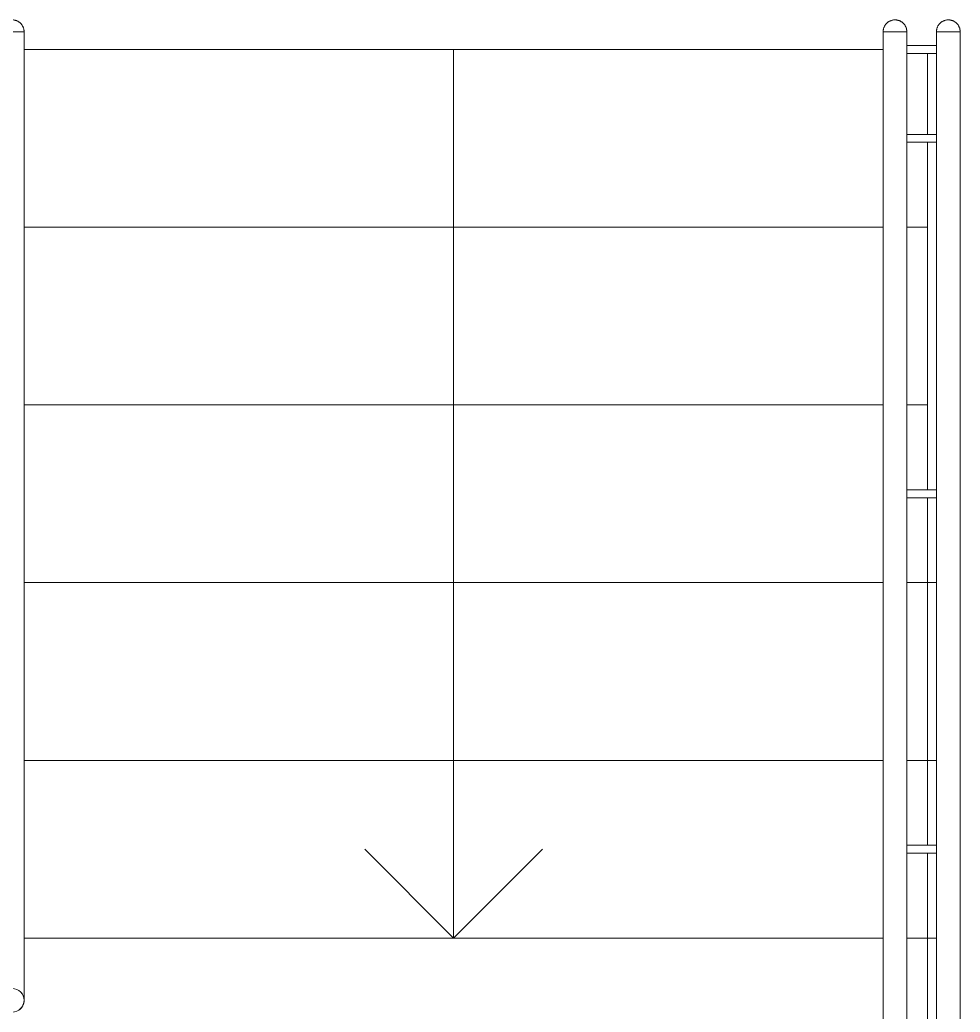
# Model space of a CAD drawing. Header units: millimetres. Extents: x -515342 to 330399, y -224905 to 507333.
# Drawn here: x -269650 to -268063, y -26731 to -25056 of the extents above; entities that cross this region are included whole.
import ezdxf

# ---------------------------------------------------------------- set-up
doc = ezdxf.new("R2010")
doc.units = ezdxf.units.MM
doc.layers.get('0').update_dxf_attribs({"lineweight": 0})
for name, color, linetype, lineweight in [('Лестницы', 7, 'Continuous', 0), ('Ограждение', 7, 'Continuous', 0), ('Стены внутренние', 7, 'Continuous', 0), ('Стрелки вверх', 7, 'Continuous', 0)]:
    doc.layers.add(name, color=color, linetype=linetype, lineweight=lineweight)

# ---------------------------------------------------------------- blocks, each defined once
blk = doc.blocks.new('Ограждение - АР_Ограждение_Балясина_D40 доп поручень 700_900-10028975-О_АР_П_1_0_000_План 1 этажа')
at = {"layer": 'Ограждение'}
for p, q in [((-20, 6.7), (-60, 6.7)), ((-20, 6.7), (-60, 6.7)), ((-60, -6.7), (-20, -6.7)), ((-60, -6.7), (-20, -6.7))]:
    blk.add_line(p, q, dxfattribs=at)
at = {"layer": 'Ограждение', "flags": 128}
for points in [[(-69.7, 6.7), (-68.6, 6.7), (-67.4, 6.7), (-66.3, 6.7), (-65.1, 6.7), (-63.9, 6.7), (-62.7, 6.7), (-61.5, 6.7), (-60.3, 6.7), (-60, 6.7)], [(-69.7, 6.7), (-68.6, 6.7), (-67.4, 6.7), (-66.3, 6.7), (-65.1, 6.7), (-63.9, 6.7), (-62.7, 6.7), (-61.5, 6.7), (-60.3, 6.7), (-60, 6.7)], [(-60, -6.7), (-61.2, -6.7), (-62.4, -6.7), (-63.6, -6.7), (-64.8, -6.7), (-66, -6.7), (-67.1, -6.7), (-68.3, -6.7), (-69.4, -6.7)], [(-60, -6.7), (-61.2, -6.7), (-62.4, -6.7), (-63.6, -6.7), (-64.8, -6.7), (-66, -6.7), (-67.1, -6.7), (-68.3, -6.7), (-69.4, -6.7)]]:
    blk.add_lwpolyline(points, dxfattribs=at)
blk = doc.blocks.new('Ограждение - Ограждение-9728431-О_АР_П_1_0_000_План 1 этажа')
for p in [(106670, 10492.9), (106670, 10342.9), (106670, 9742.9), (106670, 9142.9)]:
    blk.add_blockref('Ограждение - АР_Ограждение_Балясина_D40 доп поручень 700_900-10028975-О_АР_П_1_0_000_План 1 этажа', p)
blk = doc.blocks.new('Тип верхнего поручня - Верхний поручень_Внутренний_-9728835-О_АР_П_1_0_000_План 1 этажа')
at = {"layer": 'Ограждение'}
for p, q in [((106650, 10522.9), (106650, 10516.5)), ((106668.3, 10522.9), (106672.3, 10522.9)), ((106690, 10516.5), (106690, 10522.9)), ((106650, 10462.8), (106650, 9005)), ((106690, 9005), (106690, 10462.8)), ((106650, 8969.2), (106650, 7407.9)), ((106690, 7407.9), (106690, 8969.2))]:
    blk.add_line(p, q, dxfattribs=at)
at = {"layer": 'Ограждение', "flags": 128}
for points in [[(106650, 10462.8), (106650, 10467.1), (106650, 10471.5), (106650, 10476), (106650, 10480.6), (106650, 10485.2), (106650, 10489.8), (106650, 10494.5), (106650, 10499.3), (106650, 10504), (106650, 10508.8), (106650, 10513.6), (106650, 10516.5)], [(106690, 10516.5), (106690, 10511.7), (106690, 10506.9), (106690, 10502.1), (106690, 10497.3), (106690, 10492.6), (106690, 10487.9), (106690, 10483.3), (106690, 10478.7), (106690, 10474.2), (106690, 10469.7), (106690, 10465.3), (106690, 10462.8)], [(106650, 9005), (106650, 9002.1), (106650, 8999.2), (106650, 8996.2), (106650, 8993.2), (106650, 8990.1), (106650, 8987), (106650, 8983.9), (106650, 8980.7), (106650, 8977.5), (106650, 8974.3), (106650, 8971.1), (106650, 8969.2)], [(106690, 8969.2), (106690, 8972.4), (106690, 8975.6), (106690, 8978.8), (106690, 8982), (106690, 8985.1), (106690, 8988.3), (106690, 8991.4), (106690, 8994.4), (106690, 8997.4), (106690, 9000.4), (106690, 9003.3), (106690, 9005)]]:
    blk.add_lwpolyline(points, dxfattribs=at)
blk = doc.blocks.new('Тип верхнего поручня - АР_Ограждение_Ограничение_D40-V48-О_АР_П_1_0_000_План 1 этажа')
at = {"layer": 'Ограждение', "flags": 128}
for points in [[(0, 20), (0.8, 20), (1.6, 19.9), (2.4, 19.9), (3.2, 19.7), (4, 19.6), (4.8, 19.4), (5.5, 19.2), (6.3, 19), (7, 18.7), (7.8, 18.4), (8.5, 18.1), (9.2, 17.7), (9.9, 17.4), (10.6, 16.9), (11.3, 16.5), (11.9, 16), (12.6, 15.6), (13.2, 15), (13.8, 14.5), (14.3, 13.9), (14.9, 13.3), (15.4, 12.7), (15.9, 12.1), (16.4, 11.5), (16.8, 10.8), (17.2, 10.1), (17.6, 9.4), (18, 8.7), (18.3, 8), (18.6, 7.2), (18.9, 6.5), (19.2, 5.7), (19.4, 5), (19.6, 4.2), (19.7, 3.4), (19.8, 2.6), (19.9, 1.8), (20, 1), (20, 0.2), (20, 0)], [(20, 0), (20, -0.8), (19.9, -1.6), (19.9, -2.4), (19.7, -3.2), (19.6, -4), (19.4, -4.8), (19.2, -5.5), (19, -6.3), (18.7, -7), (18.4, -7.8), (18.1, -8.5), (17.7, -9.2), (17.4, -9.9), (16.9, -10.6), (16.5, -11.3), (16, -11.9), (15.6, -12.6), (15, -13.2), (14.5, -13.8), (13.9, -14.3), (13.3, -14.9), (12.7, -15.4), (12.1, -15.9), (11.5, -16.4), (10.8, -16.8), (10.1, -17.2), (9.4, -17.6), (8.7, -18), (8, -18.3), (7.2, -18.6), (6.5, -18.9), (5.7, -19.2), (5, -19.4), (4.2, -19.6), (3.4, -19.7), (2.6, -19.8), (1.8, -19.9), (1, -20), (0.2, -20), (0, -20)]]:
    blk.add_lwpolyline(points, dxfattribs=at)
blk = doc.blocks.new('Тип верхнего поручня - Верхний поручень_Внутренний_-V76-О_АР_П_1_0_000_План 1 этажа')
at = {"layer": 'Ограждение'}
for p, q in [((106690, 10522.9), (106650, 10522.9)), ((106650, 10522.9), (106650, 10516.5)), ((106690, 10522.9), (106690, 10516.5)), ((106650, 10516.5), (106650, 10471.7)), ((106690, 10516.5), (106690, 10471.7)), ((106650, 10471.7), (106650, 9014)), ((106690, 10471.7), (106690, 9014)), ((106650, 9014), (106650, 8969.2)), ((106690, 9014), (106690, 8969.2)), ((106650, 8969.2), (106650, 7407.9)), ((106690, 8969.2), (106690, 7407.9))]:
    blk.add_line(p, q, dxfattribs=at)
blk = doc.blocks.new('Тип перил - Перила_Внутренний_-9728852-О_АР_П_1_0_000_План 1 этажа')
at = {"layer": 'Ограждение'}
for p, q in [((106560, 10522.9), (106560, 10504.7)), ((106577.7, 10522.9), (106582.3, 10522.9)), ((106600, 10504.7), (106600, 10522.9)), ((106560, 10473.4), (106560, 8994.5)), ((106600, 8994.5), (106600, 10473.4)), ((106560, 8981), (106560, 7447.9)), ((106600, 7447.9), (106600, 8981))]:
    blk.add_line(p, q, dxfattribs=at)
at = {"layer": 'Ограждение', "flags": 128}
for points in [[(106560, 10473.4), (106560, 10475.9), (106560, 10478.5), (106560, 10481.1), (106560, 10483.7), (106560, 10486.4), (106560, 10489.1), (106560, 10491.9), (106560, 10494.6), (106560, 10497.4), (106560, 10500.2), (106560, 10503), (106560, 10504.7)], [(106600, 10504.7), (106600, 10501.9), (106600, 10499.1), (106600, 10496.3), (106600, 10493.5), (106600, 10490.7), (106600, 10488), (106600, 10485.3), (106600, 10482.6), (106600, 10480), (106600, 10477.4), (106600, 10474.8), (106600, 10473.4)], [(106560, 8994.5), (106560, 8993.4), (106560, 8992.3), (106560, 8991.2), (106560, 8990), (106560, 8988.9), (106560, 8987.7), (106560, 8986.5), (106560, 8985.3), (106560, 8984.2), (106560, 8983), (106560, 8981.8), (106560, 8981)], [(106600, 8981), (106600, 8982.2), (106600, 8983.4), (106600, 8984.6), (106600, 8985.8), (106600, 8987), (106600, 8988.2), (106600, 8989.3), (106600, 8990.5), (106600, 8991.6), (106600, 8992.7), (106600, 8993.8), (106600, 8994.5)]]:
    blk.add_lwpolyline(points, dxfattribs=at)
blk = doc.blocks.new('Тип перил - АР_Ограждение_Ограничение_D40-138916-О_АР_П_1_0_000_План 1 этажа')
at = {"layer": 'Ограждение', "flags": 128}
for points in [[(0, 20), (0.8, 20), (1.6, 19.9), (2.4, 19.9), (3.2, 19.7), (4, 19.6), (4.8, 19.4), (5.5, 19.2), (6.3, 19), (7, 18.7), (7.8, 18.4), (8.5, 18.1), (9.2, 17.7), (9.9, 17.4), (10.6, 16.9), (11.3, 16.5), (11.9, 16), (12.6, 15.6), (13.2, 15), (13.8, 14.5), (14.3, 13.9), (14.9, 13.3), (15.4, 12.7), (15.9, 12.1), (16.4, 11.5), (16.8, 10.8), (17.2, 10.1), (17.6, 9.4), (18, 8.7), (18.3, 8), (18.6, 7.2), (18.9, 6.5), (19.2, 5.7), (19.4, 5), (19.6, 4.2), (19.7, 3.4), (19.8, 2.6), (19.9, 1.8), (20, 1), (20, 0.2), (20, 0)], [(20, 0), (20, -0.8), (19.9, -1.6), (19.9, -2.4), (19.7, -3.2), (19.6, -4), (19.4, -4.8), (19.2, -5.5), (19, -6.3), (18.7, -7), (18.4, -7.8), (18.1, -8.5), (17.7, -9.2), (17.4, -9.9), (16.9, -10.6), (16.5, -11.3), (16, -11.9), (15.6, -12.6), (15, -13.2), (14.5, -13.8), (13.9, -14.3), (13.3, -14.9), (12.7, -15.4), (12.1, -15.9), (11.5, -16.4), (10.8, -16.8), (10.1, -17.2), (9.4, -17.6), (8.7, -18), (8, -18.3), (7.2, -18.6), (6.5, -18.9), (5.7, -19.2), (5, -19.4), (4.2, -19.6), (3.4, -19.7), (2.6, -19.8), (1.8, -19.9), (1, -20), (0.2, -20), (0, -20)]]:
    blk.add_lwpolyline(points, dxfattribs=at)
blk = doc.blocks.new('Тип перил - Перила_Внутренний_-V78-О_АР_П_1_0_000_План 1 этажа')
at = {"layer": 'Ограждение'}
for p, q in [((106600, 10522.9), (106560, 10522.9)), ((106560, 10522.9), (106560, 10504.7)), ((106600, 10522.9), (106600, 10504.7)), ((106560, 10504.7), (106560, 10482.3)), ((106600, 10504.7), (106600, 10482.3)), ((106560, 10482.3), (106560, 9003.4)), ((106600, 10482.3), (106600, 9003.4)), ((106560, 9003.4), (106560, 8981)), ((106600, 9003.4), (106600, 8981)), ((106560, 8981), (106560, 7447.9)), ((106600, 8981), (106600, 7447.9))]:
    blk.add_line(p, q, dxfattribs=at)
blk = doc.blocks.new('Тип перил - Перила_Внутренний_-9728893-О_АР_П_1_0_000_План 1 этажа')
at = {"layer": 'Ограждение', "flags": 128}
for points in [[(106560, 8994.5), (106560, 8993.4), (106560, 8992.3), (106560, 8991.2), (106560, 8990)], [(106560, 8988.9), (106560, 8987.7), (106560, 8986.5), (106560, 8985.3), (106560, 8984.2), (106560, 8983), (106560, 8981.8), (106560, 8981)], [(106600, 8990.5), (106600, 8991.6), (106600, 8992.7), (106600, 8993.8), (106600, 8994.5)], [(106600, 8981), (106600, 8982.2), (106600, 8983.4), (106600, 8984.6), (106600, 8985.8), (106600, 8987), (106600, 8988.2)], [(106557.3, 7383.4), (106559.8, 7384.5), (106562.3, 7385.8), (106564.8, 7387.1), (106567.2, 7388.5), (106569.5, 7390.1), (106571.8, 7391.7), (106574, 7393.4), (106576.2, 7395.2), (106578.2, 7397.1), (106580.2, 7399.1), (106582.1, 7401.1), (106584, 7403.3), (106585.7, 7405.4), (106587.3, 7407.7), (106588.9, 7410), (106590.4, 7412.4), (106591.7, 7414.9), (106593, 7417.4), (106594.2, 7419.9), (106595.2, 7422.5), (106596.2, 7425.1), (106597.1, 7427.8), (106597.8, 7430.5), (106598.5, 7433.2), (106599, 7436), (106599.4, 7438.7), (106599.7, 7441.5), (106599.9, 7444.3), (106600, 7447.1)], [(104080, 7417.9), (104077.2, 7417.8), (104074.4, 7417.6), (104071.6, 7417.3), (104068.8, 7417), (104066.1, 7416.5), (104063.4, 7415.8), (104060.7, 7415.1), (104058, 7414.3), (104055.3, 7413.4), (104052.7, 7412.3), (104050.2, 7411.2), (104047.7, 7409.9), (104045.2, 7408.6), (104042.8, 7407.2), (104040.5, 7405.6), (104038.2, 7404), (104036, 7402.3), (104033.8, 7400.5), (104031.8, 7398.6), (104029.8, 7396.6), (104027.9, 7394.6), (104026, 7392.5), (104024.3, 7390.3), (104022.7, 7388), (104021.1, 7385.7), (104019.6, 7383.3), (104018.3, 7380.8), (104017, 7378.3), (104015.8, 7375.8), (104014.8, 7373.2), (104013.8, 7370.6), (104012.9, 7367.9), (104012.2, 7365.2), (104011.5, 7362.5), (104011, 7359.7), (104010.6, 7357), (104010.3, 7354.2), (104010.1, 7351.4), (104010, 7348.6)], [(104131, 7417.9), (104129.9, 7417.9), (104128.7, 7417.9), (104127.5, 7417.9), (104126.3, 7417.9), (104125.1, 7417.9), (104123.9, 7417.9), (104123.2, 7417.9)], [(104136.6, 7417.9), (104135.5, 7417.9), (104134.4, 7417.9), (104133.3, 7417.9), (104132.2, 7417.9)], [(104123.2, 7377.9), (104124.4, 7377.9), (104125.6, 7377.9), (104126.8, 7377.9), (104128, 7377.9)], [(106530, 7377.9), (106532.8, 7377.9), (106535.6, 7378.1), (106538.4, 7378.4), (106541.2, 7378.7), (106543.9, 7379.2), (106546.6, 7379.9), (106549.3, 7380.6), (106552, 7381.4), (106554.7, 7382.3), (106557.2, 7383.4)]]:
    blk.add_lwpolyline(points, dxfattribs=at)
blk = doc.blocks.new('Тип перил - Перила_Внутренний_-V79-О_АР_П_1_0_000_План 1 этажа')
at = {"layer": 'Ограждение'}
for p, q in [((106560, 8994.5), (106560, 8981)), ((106600, 8994.5), (106600, 8981)), ((104136.7, 7417.9), (104123.2, 7417.9)), ((104129, 7377.9), (104123.2, 7377.9))]:
    blk.add_line(p, q, dxfattribs=at)
for centre, start, end in [((106530, 7447.9), 320.2351, 0), ((106530, 7447.9), 270, 309.7649), ((104080, 7347.9), 90, 129.7649), ((104080, 7347.9), 140.2351, 180)]:
    blk.add_arc(centre, 30, start, end, dxfattribs=at)
blk = doc.blocks.new('Тип перил - Перила_Внутренний_-9729076-О_АР_П_1_0_000_План 1 этажа')
at = {"layer": 'Ограждение'}
for p, q in [((105110, 10504.7), (105110, 10522.9)), ((105110, 8994.5), (105110, 10473.4)), ((105110, 8957.9), (105110, 8981))]:
    blk.add_line(p, q, dxfattribs=at)
at = {"layer": 'Ограждение', "flags": 128}
for points in [[(105110, 10504.7), (105110, 10501.9), (105110, 10499.1), (105110, 10496.3), (105110, 10493.5), (105110, 10490.7), (105110, 10488), (105110, 10485.3), (105110, 10482.6), (105110, 10480), (105110, 10477.4), (105110, 10474.8), (105110, 10473.4)], [(105110, 8981), (105110, 8982.2), (105110, 8983.4), (105110, 8984.6), (105110, 8985.8), (105110, 8987), (105110, 8988.2), (105110, 8989.3), (105110, 8990.5), (105110, 8991.6), (105110, 8992.7), (105110, 8993.8), (105110, 8994.5)], [(105110, 8957.9), (105110, 8955.1), (105110, 8952.3), (105110, 8949.5), (105110, 8946.7), (105110, 8943.9), (105110, 8941.2), (105110, 8938.5), (105110, 8935.8), (105110, 8933.2), (105110, 8930.6), (105110, 8928), (105110, 8925.5), (105110, 8923.1), (105110, 8920.7), (105110, 8918.3), (105110, 8916), (105110, 8913.8), (105110, 8911.7), (105110, 8909.6), (105110, 8907.6), (105110, 8905.7), (105110, 8903.9), (105110, 8902.2), (105110, 8900.5), (105110, 8898.9), (105110, 8897.5), (105110, 8896.1), (105110, 8894.8), (105110, 8893.7), (105110, 8892.6), (105110, 8891.6), (105110, 8890.8), (105110, 8890), (105110, 8889.4), (105110, 8888.9), (105110, 8888.4), (105110, 8888.1), (105110, 8887.9), (105110, 8887.9), (105110, 8887.9)], [(105110, 8887.9), (105110, 8887.1), (105109.9, 8886.3), (105109.9, 8885.5), (105109.7, 8884.7), (105109.6, 8883.9), (105109.4, 8883.1), (105109.2, 8882.3), (105109, 8881.6), (105108.7, 8880.8), (105108.4, 8880.1), (105108.1, 8879.3), (105107.7, 8878.6), (105107.4, 8877.9), (105106.9, 8877.2), (105106.5, 8876.6), (105106, 8875.9), (105105.6, 8875.3), (105105, 8874.7), (105104.5, 8874.1), (105103.9, 8873.5), (105103.3, 8873), (105102.7, 8872.4)]]:
    blk.add_lwpolyline(points, dxfattribs=at)
at = {"layer": 'Ограждение'}
for start, end in [(270, 90), (0, 45), (310.6437, 0)]:
    blk.add_arc((105090, 8887.9), 20, start, end, dxfattribs=at)
blk = doc.blocks.new('Тип перил - Перила_Внутренний_-V82-О_АР_П_1_0_000_План 1 этажа')
at = {"layer": 'Ограждение'}
for p, q in [((105110, 10522.9), (105070, 10522.9)), ((105110, 10522.9), (105110, 10504.7)), ((105110, 10504.7), (105110, 10482.3)), ((105110, 10482.3), (105110, 9003.4)), ((105110, 9003.4), (105110, 8981)), ((105110, 8981), (105110, 8937.9)), ((105110, 8937.9), (105110, 8887.9))]:
    blk.add_line(p, q, dxfattribs=at)
blk = doc.blocks.new('Тип перил - Перила_Внутренний_-9729090-О_АР_П_1_0_000_План 1 этажа')
at = {"layer": 'Ограждение'}
blk.add_line((105110, 8922.6), (105110, 8920.7), dxfattribs=at)
at = {"layer": 'Ограждение', "flags": 128}
for points in [[(105070, 8994.5), (105070, 8993.4), (105070, 8992.3), (105070, 8991.2), (105070, 8990)], [(105070, 8988.9), (105070, 8987.7), (105070, 8986.5), (105070, 8985.3), (105070, 8984.2), (105070, 8983), (105070, 8981.8), (105070, 8981)], [(105110, 8990.5), (105110, 8991.6), (105110, 8992.7), (105110, 8993.8), (105110, 8994.5)], [(105110, 8981), (105110, 8982.2), (105110, 8983.4), (105110, 8984.6), (105110, 8985.8), (105110, 8987), (105110, 8988.2)], [(105070, 8907.9), (105070, 8909.1), (105070, 8911.1), (105070, 8913.3), (105070, 8915.4), (105070, 8917.7), (105070, 8920), (105070, 8922.4), (105070, 8924.9), (105070, 8927.4), (105070, 8929.9), (105070, 8932.5), (105070, 8935.1), (105070, 8937.8)], [(105110, 8930.6), (105110, 8928), (105110, 8925.5), (105110, 8923.1)], [(104126.2, 8897.9), (104125.7, 8893), (104125.6, 8887.9), (104125.7, 8882.7)], [(105110, 8907.6), (105110, 8905.7), (105110, 8903.9), (105110, 8902.2), (105110, 8900.5), (105110, 8898.9), (105110, 8897.5), (105110, 8896.1), (105110, 8894.8), (105110, 8893.7), (105110, 8892.6), (105110, 8891.6), (105110, 8890.8), (105110, 8890)], [(105077.5, 8867.9), (105078.5, 8867.9), (105079.4, 8867.9), (105080.3, 8867.9), (105081.2, 8867.9), (105082, 8867.9), (105082.8, 8867.9), (105083.6, 8867.9), (105084.3, 8867.9), (105085, 8867.9), (105085.6, 8867.9), (105086.2, 8867.9), (105086.8, 8867.9), (105087.3, 8867.9), (105087.8, 8867.9), (105088.2, 8867.9)]]:
    blk.add_lwpolyline(points, dxfattribs=at)
at = {"layer": 'Ограждение'}
for start, end in [(6.644, 10), (350, 353.3576)]:
    blk.add_arc((105090, 8887.9), 20, start, end, dxfattribs=at)
blk = doc.blocks.new('Тип перил - Перила_Внутренний_-V83-О_АР_П_1_0_000_План 1 этажа')
at = {"layer": 'Ограждение'}
for p, q in [((105070, 8994.5), (105070, 8981)), ((105110, 8994.5), (105110, 8981)), ((105070, 8937.9), (105070, 8907.9)), ((105110, 8930.8), (105110, 8919.3)), ((105110, 8907.5), (105110, 8887.9)), ((105090, 8867.9), (105074.7, 8867.9))]:
    blk.add_line(p, q, dxfattribs=at)
blk = doc.blocks.new('СД_Люблино_Фасады_rvt-1-О_АР_П_1_0_000_План 1 этажа')
at = {"layer": 'Лестницы'}
for p, q in [((106560, 10492.9), (105110, 10492.9)), ((106560, 10492.9), (105110, 10492.9)), ((106635, 10486.3), (106635, 10349.4)), ((106635, 10336.3), (106635, 10192.9)), ((106560, 10192.9), (105110, 10192.9)), ((106560, 10192.9), (105110, 10192.9)), ((106635, 10192.9), (106600, 10192.9)), ((106635, 10192.9), (106600, 10192.9)), ((106635, 10192.9), (106635, 9892.9)), ((106560, 9892.9), (105110, 9892.9)), ((106560, 9892.9), (105110, 9892.9)), ((106635, 9892.9), (106600, 9892.9)), ((106635, 9892.9), (106600, 9892.9)), ((106635, 9892.9), (106635, 9749.4)), ((106635, 9736.3), (106635, 9592.9)), ((106560, 9592.9), (105110, 9592.9)), ((106560, 9592.9), (105110, 9592.9)), ((106635, 9592.9), (106600, 9592.9)), ((106635, 9592.9), (106600, 9592.9)), ((106560, 9292.9), (105110, 9292.9)), ((106560, 9292.9), (105110, 9292.9)), ((106635, 9292.9), (106600, 9292.9)), ((106635, 9292.9), (106600, 9292.9)), ((106560.4, 8992.9), (105109.6, 8992.9)), ((106560.4, 8992.9), (105109.6, 8992.9)), ((106635, 8992.9), (106599.6, 8992.9)), ((106635, 8992.9), (106599.6, 8992.9))]:
    blk.add_line(p, q, dxfattribs=at)
at = {"layer": 'Стены внутренние'}
for p, q in [((106635, 9292.9), (106635, 9592.9)), ((106650, 9592.9), (106635, 9592.9)), ((106635, 9149.4), (106635, 9292.9)), ((106650, 9292.9), (106635, 9292.9)), ((106635, 8992.9), (106635, 9136.3)), ((106635, 8756.9), (106635, 8992.9)), ((106650, 8992.9), (106635, 8992.9))]:
    blk.add_line(p, q, dxfattribs=at)
at = {"layer": 'Ограждение', "lineweight": 9, "rotation": 90}
for name, p in [('Тип перил - АР_Ограждение_Ограничение_D40-138916-О_АР_П_1_0_000_План 1 этажа', (105090, 10522.9)), ('Тип перил - АР_Ограждение_Ограничение_D40-138916-О_АР_П_1_0_000_План 1 этажа', (106580, 10522.9)), ('Тип верхнего поручня - АР_Ограждение_Ограничение_D40-V48-О_АР_П_1_0_000_План 1 этажа', (106670, 10522.9))]:
    blk.add_blockref(name, p, dxfattribs=at)
at = {"layer": 'Ограждение', "lineweight": 9}
for name in ['Тип перил - Перила_Внутренний_-9729076-О_АР_П_1_0_000_План 1 этажа', 'Тип перил - Перила_Внутренний_-V82-О_АР_П_1_0_000_План 1 этажа', 'Тип перил - Перила_Внутренний_-9728852-О_АР_П_1_0_000_План 1 этажа', 'Тип перил - Перила_Внутренний_-V78-О_АР_П_1_0_000_План 1 этажа', 'Тип верхнего поручня - Верхний поручень_Внутренний_-9728835-О_АР_П_1_0_000_План 1 этажа', 'Тип верхнего поручня - Верхний поручень_Внутренний_-V76-О_АР_П_1_0_000_План 1 этажа', 'Ограждение - Ограждение-9728431-О_АР_П_1_0_000_План 1 этажа', 'Тип перил - Перила_Внутренний_-9728893-О_АР_П_1_0_000_План 1 этажа', 'Тип перил - Перила_Внутренний_-V79-О_АР_П_1_0_000_План 1 этажа', 'Тип перил - Перила_Внутренний_-9729090-О_АР_П_1_0_000_План 1 этажа', 'Тип перил - Перила_Внутренний_-V83-О_АР_П_1_0_000_План 1 этажа']:
    blk.add_blockref(name, (0, 0), dxfattribs=at)

msp = doc.modelspace()

# ---------------------------------------------------------------- linework, layer by layer
at = {"layer": 'Стрелки вверх'}
for p, q in [((-268918.1427, -25105.6774), (-268918.1427, -25405.6774)), ((-268918.1427, -25405.6774), (-268918.1427, -25705.6774)), ((-268918.1427, -25705.6774), (-268918.1427, -26005.6774)), ((-268918.1427, -26005.6774), (-268918.1427, -26305.6774)), ((-268918.1427, -26305.6774), (-268918.1427, -26605.6774)), ((-268918.1427, -26605.6774), (-269068.1427, -26455.6774)), ((-268918.1427, -26605.6774), (-268768.1427, -26455.6774))]:
    msp.add_line(p, q, dxfattribs=at)

# ---------------------------------------------------------------- block references
msp.add_blockref('СД_Люблино_Фасады_rvt-1-О_АР_П_1_0_000_План 1 этажа', (-374753.1427, -35598.5295))

doc.saveas('drawing.dxf')
